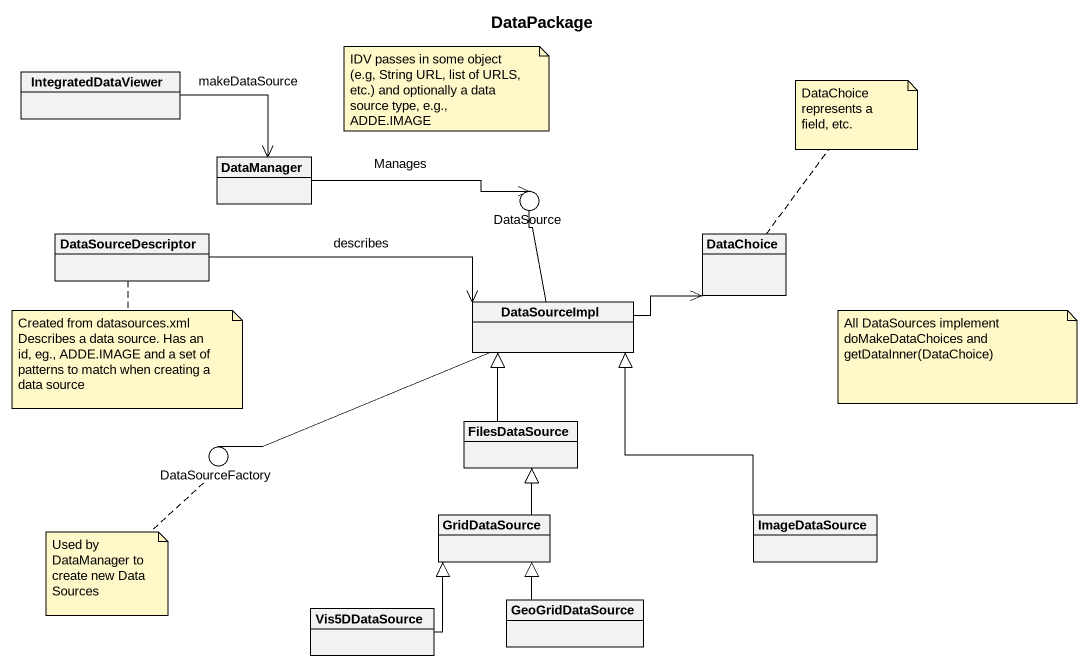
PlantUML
@startuml
title DataPackage
allowmixing
hide circle
hide empty members
class IntegratedDataViewer
class DataManager
() DataSource
class DataSourceDescriptor
class DataChoice
class DataSourceImpl
() DataSourceFactory
class FilesDataSource
class GridDataSource
class ImageDataSource
class Vis5DDataSource
class GeoGridDataSource
IntegratedDataViewer -right-> DataManager : makeDataSource
DataManager -right-> DataSource : Manages
DataSourceDescriptor -right-> DataSourceImpl : describes
DataSourceImpl -up- DataSource
DataSourceImpl -right-> DataChoice
DataSourceImpl -left- DataSourceFactory
FilesDataSource -up-|> DataSourceImpl
GridDataSource -up-|> FilesDataSource
ImageDataSource -up-|> DataSourceImpl
Vis5DDataSource -up-|> GridDataSource
GeoGridDataSource -up-|> GridDataSource
note as N1
  IDV passes in some object (e.g, String URL, list of URLS, etc.) and optionally a data source type, e.g., ADDE.IMAGE
end note
note top of DataChoice : DataChoice represents a field, etc.
note bottom of DataSourceDescriptor
  Created from datasources.xml
  Describes a data source. Has an id, eg., ADDE.IMAGE and a set of patterns to match when creating a data source
end note
note as N4
  All DataSources implement doMakeDataChoices and getDataInner(DataChoice)
end note
note bottom of DataSourceFactory : Used by DataManager to create new Data Sources
@enduml
